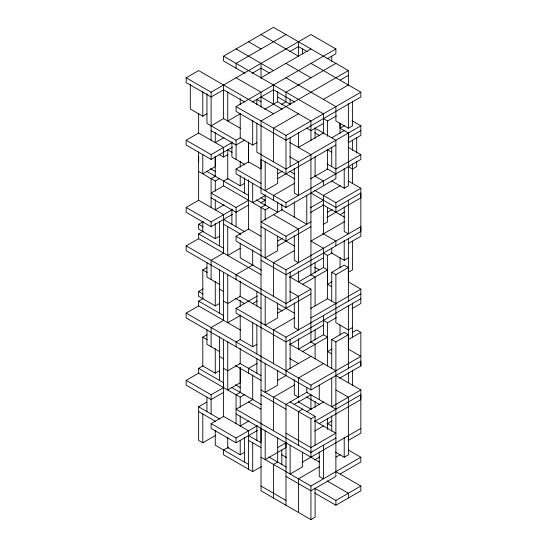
<?xml version="1.0" encoding="UTF-8"?>
<svg xmlns="http://www.w3.org/2000/svg" width="547" height="547" viewBox="0 0 547 547"><rect width="100%" height="100%" fill="white"/><g stroke="black" fill="none" stroke-linecap="round" stroke-linejoin="round"><path stroke-width="0.82" d="M211.108 279.503L211.108 260.29L223.586 253.09L223.586 214.663L198.629 200.257L198.629 151.943M215.265 176.243L215.265 156.75M211.108 346.743L211.108 327.53L223.586 320.33L223.586 315.523L198.629 301.117L198.629 305.923L240.468 330.073M223.586 253.09L223.586 248.283L198.629 233.877L198.629 238.677L261.022 274.703M240.222 392.37L240.222 367.796M215.265 430.516L215.265 445.203L248.543 464.417L248.543 469.217L248.543 430.797L223.586 416.39L211.108 423.59L211.108 428.397L236.065 442.803L257.35 430.516M248.543 162.397L248.543 142.056M315.093 488.43L315.093 517.25L310.935 519.65L261.022 490.83L261.022 428.397M310.935 409.751L310.935 394.777L294.054 404.52M298.457 349.143L323.414 334.737L323.414 315.523M298.457 281.903L323.414 267.497L323.414 248.283L310.935 241.077L344.699 221.583M323.414 133.865L323.414 113.803L223.586 56.17L223.586 60.97L244.871 73.257M336.384 317.643L327.571 322.73L327.571 351.55L331.974 349.007M331.974 252.946L327.571 255.49L327.571 284.303L331.974 281.767M327.571 136.265L327.571 121.003L336.384 115.923M331.735 368.357L331.735 339.543L344.213 332.337L348.371 334.737L348.371 368.357M331.735 301.117L331.735 272.297L344.213 265.097L348.371 267.497L348.371 301.117M331.735 166.637L331.735 147.143M285.978 476.423L310.935 490.83L335.892 476.423L335.892 341.943L331.735 339.543M331.735 272.297L335.892 274.703L335.892 322.73L348.371 329.937L352.528 327.53M340.049 335.017L340.049 324.85M340.049 267.777L340.049 257.61M340.049 133.297L340.049 123.123L340.049 128.21L344.453 125.666M348.371 435.597L348.371 440.403L360.849 433.197L360.849 389.97L335.892 375.563M340.296 128.354L348.371 133.017L348.371 185.843L344.213 188.25L331.735 181.043M339.564 378.244L360.849 365.957L360.849 361.157L310.935 389.97L186.151 317.93L186.151 313.123L198.629 305.923M244.871 102.077L223.586 89.79L211.108 96.99L186.151 82.583L186.151 77.783L198.629 70.577L273.5 113.803M223.586 56.17L273.5 27.35L348.371 70.577L348.371 85.551M285.978 34.557L236.065 63.37L236.065 68.177M186.151 77.783L211.108 92.19L310.935 34.557L335.892 48.963L335.892 53.763L327.085 58.85M252.215 73.257L261.022 68.177L269.097 72.833M289.65 51.644L298.457 46.563L307.264 51.644M261.022 77.783L310.935 48.963M190.308 84.423L190.308 108.997L202.787 116.203L206.951 113.803M310.935 63.37L360.849 92.19L360.849 96.99L285.978 140.217L236.065 111.403L236.065 106.597L335.892 48.963M232.393 147.143L211.108 159.43L186.151 145.023L186.151 140.217L198.629 133.017L223.586 147.423L223.586 157.03L227.99 154.486M211.108 125.81L223.586 118.603L240.468 128.354M252.215 102.077L273.5 89.79L294.785 102.077M240.222 113.803L227.743 121.003L227.743 92.19M335.892 63.37L285.978 92.19L285.978 101.797L281.575 104.34M264.693 109.284L277.657 101.797L310.935 121.003L310.935 140.784M224.079 137.536L215.265 142.617L215.265 132.449M348.371 70.577L261.022 121.003L261.022 169.037L248.543 161.83L236.065 169.037L236.065 173.837L285.978 202.657L360.849 159.43L360.849 154.63L348.371 147.423M186.151 140.217L211.108 154.63L232.393 142.336M206.951 93.462L206.951 123.41L236.065 140.217L240.468 137.673M340.296 80.04L348.371 75.377M244.871 139.936L236.065 145.023L211.108 130.61M298.457 113.803L273.5 128.21L273.5 161.83M323.414 99.39L348.371 84.983M240.222 113.236L240.222 137.817L252.7 145.023L256.864 142.617M215.511 176.1L211.108 178.643L211.108 207.457M236.065 106.597L285.978 135.417L360.849 92.19M198.629 171.437L215.265 181.043L219.675 178.5M227.99 178.5L223.586 181.043L223.586 185.843L211.108 193.05L236.065 207.457L248.543 200.257L248.543 195.45L206.458 171.156M323.414 123.41L310.935 130.61L306.532 128.066M232.393 214.383L211.108 226.67L186.151 212.263L186.151 207.457L198.629 200.257M298.457 147.423L323.414 133.017M227.743 178.643L240.222 185.843L244.386 183.443M331.735 137.817L344.213 130.61M285.978 77.783L335.892 106.597L335.892 121.003L348.371 128.21L352.528 125.81L352.528 101.229M224.079 204.776L215.265 209.863L215.265 199.689M277.903 173.7L282.307 171.156M348.371 133.017L348.371 142.623L360.849 135.417L360.849 125.81L285.978 169.037L256.864 152.223L256.864 123.123M219.429 236.277L215.265 238.677L198.629 229.07L198.629 224.27L203.033 221.726M277.903 178.5L335.892 145.023M348.371 137.817L360.849 130.61M186.151 207.457L211.108 221.87L232.393 209.576M198.629 233.877L203.033 231.333M248.543 205.057L236.065 212.263L211.108 197.857M265.179 195.45L252.7 202.657L252.7 183.163M294.785 313.404L186.151 250.683L186.151 245.883L198.629 238.677M260.29 203.081L265.425 200.113M294.785 183.163L273.5 195.45L273.5 200.257M265.425 204.92L261.022 207.457L261.022 442.803L248.543 435.597M310.689 178.78L327.571 169.037L327.571 149.543M223.586 185.843L265.179 209.863L269.582 207.32M360.849 154.63L335.892 169.037L327.085 163.95M261.022 260.29L285.978 274.703L360.849 231.477L360.849 226.67L285.978 269.897L236.065 241.077L236.065 236.277L248.543 229.07L261.022 236.277M282.307 209.576L261.022 221.87L285.978 236.277L310.935 221.87M294.785 178.924L261.022 159.43L261.022 193.05L285.978 207.457L335.892 178.643L335.892 140.217L314.607 127.93M340.296 185.707L323.414 195.45L323.414 233.877M202.787 298.717L202.787 269.897L206.951 267.497M240.222 248.283L227.743 255.49L227.743 226.67M310.204 207.881L323.414 200.257M310.204 212.687L323.414 205.057M314.607 190.37L335.892 202.657L360.849 188.25L360.849 236.277L348.371 243.483M277.903 240.94L282.307 238.396M327.085 212.544L332.22 209.576M219.429 303.517L215.265 305.923L198.629 296.317L198.629 291.51L203.033 288.966M277.903 245.74L310.935 226.67M327.085 217.35L360.849 197.857L360.849 193.05L335.892 207.457L310.935 193.05M252.946 264.953L236.065 274.703L236.065 279.503M323.168 224.414L327.571 221.87L327.571 207.457M340.296 214.52L344.699 211.983M198.629 301.117L203.033 298.573M294.785 250.403L273.5 262.69L273.5 296.317M360.849 298.717L285.978 341.943L236.065 313.123L236.065 308.323L257.35 296.03M289.65 277.384L323.414 257.89M252.215 303.804L257.35 300.836M219.429 370.757L215.265 373.163L202.787 365.957L202.787 337.137L206.951 334.737M240.222 315.523L227.743 322.73L227.743 274.703M302.614 284.303L327.571 269.897L327.571 298.717L310.689 308.46M331.735 248.003L331.735 253.09L344.213 260.29L348.371 257.89M310.935 342.504L310.935 289.11L285.978 303.517L186.151 245.883M335.892 274.703L348.371 267.497M277.903 312.98L310.935 293.91M348.371 272.297L352.528 269.897L352.528 241.083M240.468 339.4L236.065 341.943L236.065 346.743M223.586 392.37L211.108 399.577L186.151 385.17L186.151 380.363L198.629 373.163L198.629 368.357L203.033 365.813M294.785 317.643L273.5 329.937L273.5 363.557M240.222 314.963L240.222 339.543L252.7 346.743L256.864 344.343M310.935 317.93L360.849 289.11L360.849 303.517L352.042 308.604M236.065 308.323L285.978 337.137L360.849 293.91M257.35 363.27L248.543 368.357L248.543 373.163M289.65 344.624L323.414 325.13M186.151 380.363L211.108 394.777L223.586 387.57L223.586 382.77L198.629 368.357M215.265 435.597L202.787 442.803L198.629 440.403L198.629 406.783L206.704 402.12M302.614 351.55L327.571 337.137L327.571 365.957M240.468 392.233L236.065 394.777L236.065 423.59M198.629 373.163L240.222 397.177L244.625 394.633M285.978 370.757L310.935 356.35M335.892 341.943L348.371 334.737M352.282 332.48L356.692 329.937L360.849 332.337L360.849 365.957M277.903 380.227L285.978 375.563L285.978 337.137M348.371 339.543L360.849 332.337M252.946 399.433L236.065 409.183L310.935 452.41L335.892 438.003M323.414 363.557L298.457 377.963L298.457 397.177L294.3 394.777L294.3 379.515M294.785 384.883L273.5 397.177L273.5 430.797M249.035 420.91L240.222 425.997L240.222 415.823M186.151 313.123L310.935 385.17L360.849 356.35L348.371 349.143M307.264 392.09L285.978 404.377L285.978 447.603L265.179 459.617L265.179 430.797M211.108 423.59L236.065 438.003L257.35 425.71M228.728 447.043L223.586 450.01L223.586 454.81L252.7 471.623L261.514 466.536M302.614 409.183L298.457 411.583L298.457 445.203M306.532 411.727L323.414 401.977M227.743 447.61L240.222 454.81L244.386 452.41M261.022 389.97L310.935 418.79L315.093 416.39L315.093 445.203M360.849 389.97L331.735 406.783L331.735 377.963M314.607 421.47L360.849 394.777L360.849 399.577L319.01 423.734M277.903 447.467L285.978 442.803L285.978 505.243M314.607 431.077L323.414 425.99M327.085 423.877L331.974 421.046M277.657 462.017L273.5 464.417L273.5 498.037M302.129 462.297L360.849 428.397M314.607 459.897L319.742 456.93M319.742 466.536L298.457 478.823L298.457 512.443M335.892 457.21L340.296 454.673M335.4 452.13L344.213 457.21L348.371 454.81L348.371 397.177L335.892 389.97M261.022 457.21L310.935 486.03L360.849 457.21L360.849 462.017L340.296 473.88M314.607 488.15L335.892 500.437L360.849 486.03L360.849 490.83L335.892 505.243L314.607 492.95M261.022 34.557L298.457 56.17M248.543 41.757L261.022 48.963M285.978 63.37L310.935 77.783M236.065 48.963L273.5 70.577M352.042 120.723L360.849 125.81M323.414 118.603L327.571 121.003M277.903 97.134L290.382 104.34M236.065 77.783L261.022 92.19L261.022 107.164M261.022 96.99L282.307 109.284M256.618 99.253L261.022 101.797M314.607 132.73L319.742 135.697M327.085 149.543L331.489 152.087M348.124 166.493L352.528 169.037L356.692 166.637L356.692 161.55M289.65 142.336L310.935 154.63L310.935 275.264M327.085 168.756L335.892 173.837M348.371 181.043L360.849 188.25M289.65 156.743L298.457 161.83L298.457 195.45L294.3 193.05L294.3 168.469M314.607 175.956L323.414 181.043L323.414 185.843M289.65 171.156L294.785 174.124M232.147 152.367L227.743 149.823L227.743 179.204M322.682 204.633L344.699 217.35M244.871 164.517L231.907 157.03L231.907 141.776M219.183 154.486L223.586 157.03M236.065 169.037L261.022 183.443M210.376 168.613L215.511 171.58M261.022 197.857L265.425 200.393M322.682 233.453L335.892 241.077L335.892 245.883M256.372 199.97L277.657 212.263L277.657 202.089M273.5 214.663L298.457 229.07L298.457 262.69L294.3 260.29L294.3 235.709M323.414 253.09L327.571 255.49M261.022 226.67L294.785 246.164M323.414 267.497L327.571 269.897M348.371 281.903L360.849 289.11M314.607 267.216L319.01 269.76M223.586 219.47L244.871 231.757M223.586 224.27L240.468 234.02M310.935 274.703L315.093 277.103L315.093 305.917M327.085 284.023L331.489 286.566M236.065 236.277L261.022 250.683M198.629 224.27L203.033 226.814M289.65 276.816L310.935 289.11M327.085 298.43L335.892 303.517M261.514 270.177L240.222 257.89L240.222 243.196M289.65 291.23L298.457 296.317L298.457 329.937L294.3 327.53L294.3 302.956M323.414 320.33L327.571 322.73M277.903 308.46L282.307 311.004M323.414 334.737L327.571 337.137M202.787 269.897L207.197 272.44M219.915 284.59L206.951 277.103L206.951 262.697M239.736 296.03L261.022 308.323M219.429 289.11L223.832 291.654M235.333 298.293L244.871 303.804M310.935 341.943L315.093 344.343L315.093 358.75M327.085 351.263L331.489 353.806M223.586 301.117L227.743 303.517L240.222 296.317L240.222 281.055M198.629 291.51L203.033 294.054M289.65 344.063L335.892 370.757M289.65 358.47L298.457 363.557M335.892 409.183L306.778 392.37L306.778 387.29M202.787 337.137L207.197 339.68M306.532 397.033L319.742 404.664M219.915 351.83L206.951 344.343L206.951 329.937M239.736 363.27L261.022 375.563M219.429 356.35L223.832 358.894M235.333 365.533L261.022 380.363M298.457 401.977L310.935 409.183M290.136 401.977L315.093 416.39M327.085 423.31L331.489 425.853M223.586 368.357L227.743 370.757L240.222 363.557L240.222 348.295M314.607 420.91L335.892 433.197L310.935 447.603L285.978 433.197M261.022 394.777L285.978 409.183M235.333 384.746L240.468 387.714M348.371 450.01L360.849 457.21M231.415 387.29L261.514 404.664M248.543 401.977L261.022 409.183M236.065 413.983L319.742 462.297M335.892 471.623L360.849 486.03M198.629 406.783L219.915 419.07M281.575 454.673L286.71 457.634M327.085 480.943L348.371 493.237L348.371 498.037M198.629 411.583L215.511 421.334M248.543 440.403L261.022 447.603M268.85 456.93L286.471 467.104M261.022 486.03L285.978 500.437M356.692 137.817L356.692 153.071M352.528 140.217L352.528 150.391M352.528 163.95L352.528 183.163M352.528 302.956L352.528 337.137M352.528 370.196L352.528 385.731M348.371 103.629L348.371 128.21M348.371 200.257L348.371 233.877L344.213 231.477L344.213 206.896M348.371 238.396L348.371 282.19M348.371 305.356L348.371 349.711M348.371 372.596L348.371 382.77M344.213 168.756L344.213 188.25M344.213 240.796L344.213 260.29M344.213 437.716L344.213 457.21M335.892 202.657L335.892 212.263M335.892 500.437L335.892 505.243M331.735 56.17L331.735 61.25M331.735 415.823L331.735 431.077M327.571 418.51L327.571 429.525M323.414 445.203L323.414 478.823L319.257 476.423L319.257 451.843M319.257 385.17L319.257 399.577M315.093 128.21L315.093 138.384M315.093 156.743L315.093 176.243M315.093 262.697L315.093 272.864M315.093 329.937L315.093 340.104M315.093 401.416L315.093 407.344M310.935 385.17L310.935 389.97M310.935 418.79L310.935 457.21M310.935 486.03L310.935 519.65M306.778 195.45L306.778 224.27L281.821 209.863L281.821 203.928M302.614 48.963L302.614 54.05M302.614 452.41L302.614 466.817L290.136 474.023L290.136 445.203M298.457 41.757L298.457 56.731M298.457 132.73L298.457 147.143M298.457 271.449L298.457 281.623M298.457 338.696L298.457 348.863M298.457 400.848L298.457 402.544M294.3 201.809L294.3 217.063M290.136 99.11L290.136 104.197M290.136 137.817L290.136 166.637M290.136 272.297L290.136 301.117M290.136 339.537L290.136 368.357M285.978 135.417L285.978 173.837M285.978 202.657L285.978 207.457M285.978 236.277L285.978 241.077M285.978 269.897L285.978 308.323M281.821 450.01L281.821 464.417M277.657 91.623L277.657 101.797M277.657 169.037L277.657 183.443L265.179 190.65L265.179 161.83M277.657 236.277L277.657 250.683L265.179 257.89L265.179 229.07M277.657 302.956L277.657 317.93L265.179 325.13L265.179 296.317M277.657 370.196L277.657 385.17L265.179 392.37L265.179 363.557M277.657 438.003L277.657 462.577M273.5 84.983L273.5 104.197M265.179 194.889L265.179 205.057M265.179 209.863L265.179 220.031M261.022 63.37L261.022 78.344M256.864 99.39L256.864 104.477M256.864 291.51L256.864 306.204M256.864 324.85L256.864 353.95M256.864 358.75L256.864 373.163M256.864 425.99L256.864 440.403M252.7 120.443L252.7 145.023M252.7 249.835L252.7 265.097M252.7 322.162L252.7 346.743M252.7 374.996L252.7 399.577M252.7 442.803L252.7 471.623M248.543 142.336L248.543 161.83M248.543 179.915L248.543 229.637M244.386 177.796L244.386 193.05M244.386 437.436L244.386 462.017M240.222 98.549L240.222 104.764M240.222 161.269L240.222 167.197M240.222 175.676L240.222 185.843M240.222 233.029L240.222 234.725M240.222 300.269L240.222 306.484M240.222 367.509L240.222 382.77L227.743 389.97L227.743 341.943M240.222 397.177L240.222 407.344M240.222 440.403L240.222 454.81M236.065 140.217L236.065 159.43M236.065 207.457L236.065 226.67M236.065 438.003L236.065 442.803M231.907 209.016L231.907 224.27M227.743 437.156L227.743 448.171M223.586 84.983L223.586 118.603M223.586 272.297L223.586 320.33M223.586 339.543L223.586 416.951M219.429 221.303L219.429 245.883M219.429 269.616L219.429 313.123M219.429 336.856L219.429 380.363M215.265 156.463L215.265 166.637L202.787 173.837L202.787 154.343M215.265 181.043L215.265 191.218M215.265 223.422L215.265 238.677M215.265 281.343L215.265 305.923M215.265 348.583L215.265 373.163M211.108 92.19L211.108 140.217M211.108 154.63L211.108 159.43M211.108 221.87L211.108 226.67M211.108 394.777L211.108 413.983M206.951 397.177L206.951 411.583M202.787 91.623L202.787 116.203M202.787 221.303L202.787 231.477M202.787 413.983L202.787 442.803M198.629 113.523L198.629 133.017M198.629 157.03L198.629 161.83"/></g></svg>
